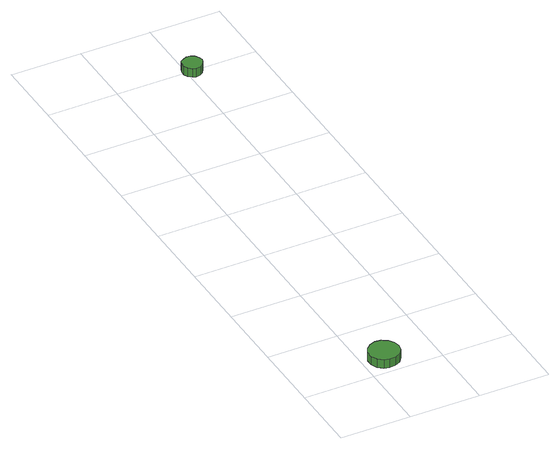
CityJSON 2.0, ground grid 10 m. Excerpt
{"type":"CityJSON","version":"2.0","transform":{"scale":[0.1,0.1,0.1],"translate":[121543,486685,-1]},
"CityObjects":{
"tree1":{"type":"SolitaryVegetationObject","attributes":{"function":"something"},"geometry":[{"type":"MultiSurface","lod":"1","boundaries":[[[0,1,2,3,4,5,6,7,8,9,10,11,12,13,14]],[[15,16,17,18,19,20,21,22,23,24,25,26,27,28,29]],[[0,29,28,1]],[[1,28,27,2]],[[2,27,26,3]],[[3,26,25,4]],[[4,25,24,5]],[[5,24,23,6]],[[6,23,22,7]],[[7,22,21,8]],[[8,21,20,9]],[[9,20,19,10]],[[10,19,18,11]],[[11,18,17,12]],[[12,17,16,13]],[[13,16,15,14]],[[14,15,29,0]]]}]},
"tree2":{"type":"SolitaryVegetationObject","attributes":{"function":"something"},"geometry":[{"type":"MultiSurface","lod":"1","boundaries":[[[30,31,32,33,34,35,36,37,38,39,40,41,42,43,44]],[[45,46,47,48,49,50,51,52,53,54,55,56,57,58,59]],[[30,59,58,31]],[[31,58,57,32]],[[32,57,56,33]],[[33,56,55,34]],[[34,55,54,35]],[[35,54,53,36]],[[36,53,52,37]],[[37,52,51,38]],[[38,51,50,39]],[[39,50,49,40]],[[40,49,48,41]],[[41,48,47,42]],[[42,47,46,43]],[[43,46,45,44]],[[44,45,59,30]]]}]}
},
"vertices":[
[52,29,22],[50,38,22],[45,45,22],[37,50,22],[28,51,22],[20,48,22],[13,42,22],[9,34,22],[9,25,22],[13,16,22],[20,10,22],[28,8,22],[37,9,22],[45,13,22],[50,20,22],[50,20,9],[45,13,9],[37,9,9],[28,8,9],[20,10,9],[13,16,9],[9,25,9],[9,34,9],[13,42,9],[20,48,9],[28,51,9],[37,50,9],[45,45,9],[50,38,9],[52,29,9],
[121,697,25],[119,703,25],[116,708,25],[111,711,25],[105,711,25],[100,709,25],[95,706,25],[93,700,25],[93,694,25],[95,689,25],[100,685,25],[105,683,25],[111,684,25],[116,687,25],[119,692,25],[119,692,12],[116,687,12],[111,684,12],[105,683,12],[100,685,12],[95,689,12],[93,694,12],[93,700,12],[95,706,12],[100,709,12],[105,711,12],[111,711,12],[116,708,12],[119,703,12],[121,697,12]
]}
